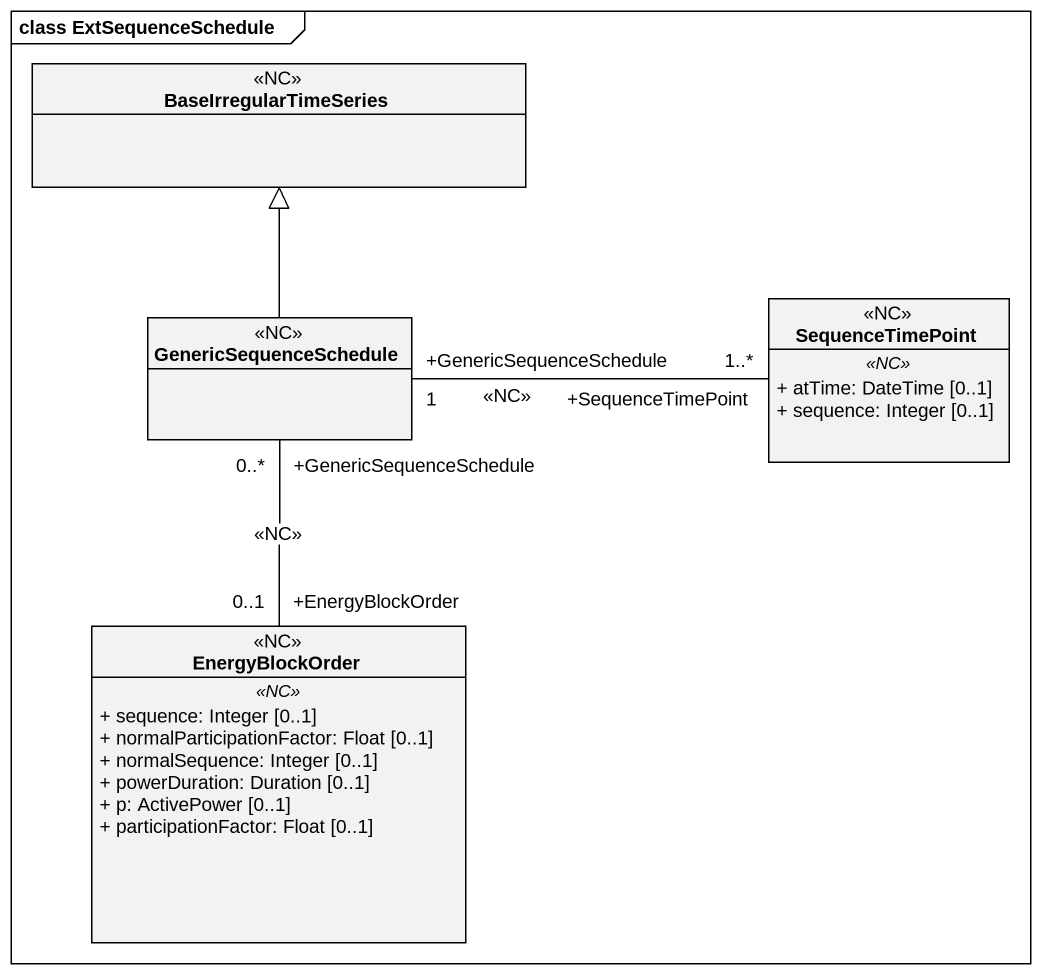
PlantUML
@startuml
mainframe class ExtSequenceSchedule
hide circle
hide empty members
skinparam classAttributeIconSize 0
class BaseIrregularTimeSeries <<NC>>
class GenericSequenceSchedule <<NC>>
class SequenceTimePoint <<NC>> {
  .. <<NC>> ..
  + atTime: DateTime [0..1]
  + sequence: Integer [0..1]
}
class EnergyBlockOrder <<NC>> {
  .. <<NC>> ..
  + sequence: Integer [0..1]
  + normalParticipationFactor: Float [0..1]
  + normalSequence: Integer [0..1]
  + powerDuration: Duration [0..1]
  + p: ActivePower [0..1]
  + participationFactor: Float [0..1]
}
GenericSequenceSchedule -up-|> BaseIrregularTimeSeries
GenericSequenceSchedule "+GenericSequenceSchedule\n1" -right- "+SequenceTimePoint\n1..*" SequenceTimePoint : <<NC>>
GenericSequenceSchedule "+GenericSequenceSchedule\n0..*" -- "+EnergyBlockOrder\n0..1" EnergyBlockOrder : <<NC>>
@enduml
